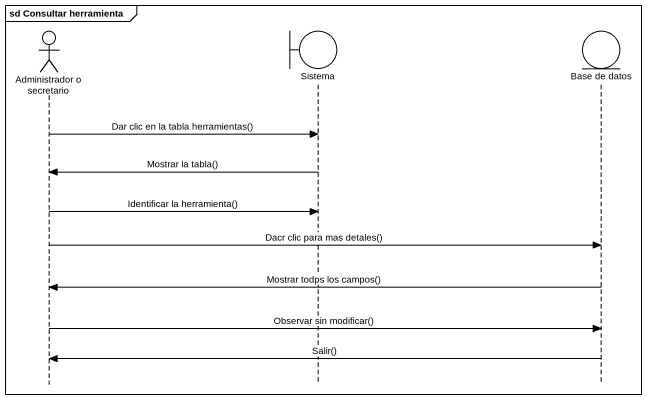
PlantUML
@startuml
mainframe sd Consultar herramienta
hide footbox
actor "Administrador o secretario" as Administrador_o_secretario
boundary Sistema
entity "Base de datos" as Base_de_datos

Administrador_o_secretario -> Sistema : Dar clic en la tabla herramientas()
Sistema -> Administrador_o_secretario : Mostrar la tabla()
Administrador_o_secretario -> Sistema : Identificar la herramienta()
Administrador_o_secretario -> Base_de_datos : Dacr clic para mas detales()
Base_de_datos -> Administrador_o_secretario : Mostrar todps los campos()
Administrador_o_secretario -> Base_de_datos : Observar sin modificar()
Base_de_datos -> Administrador_o_secretario : Salir()
@enduml
